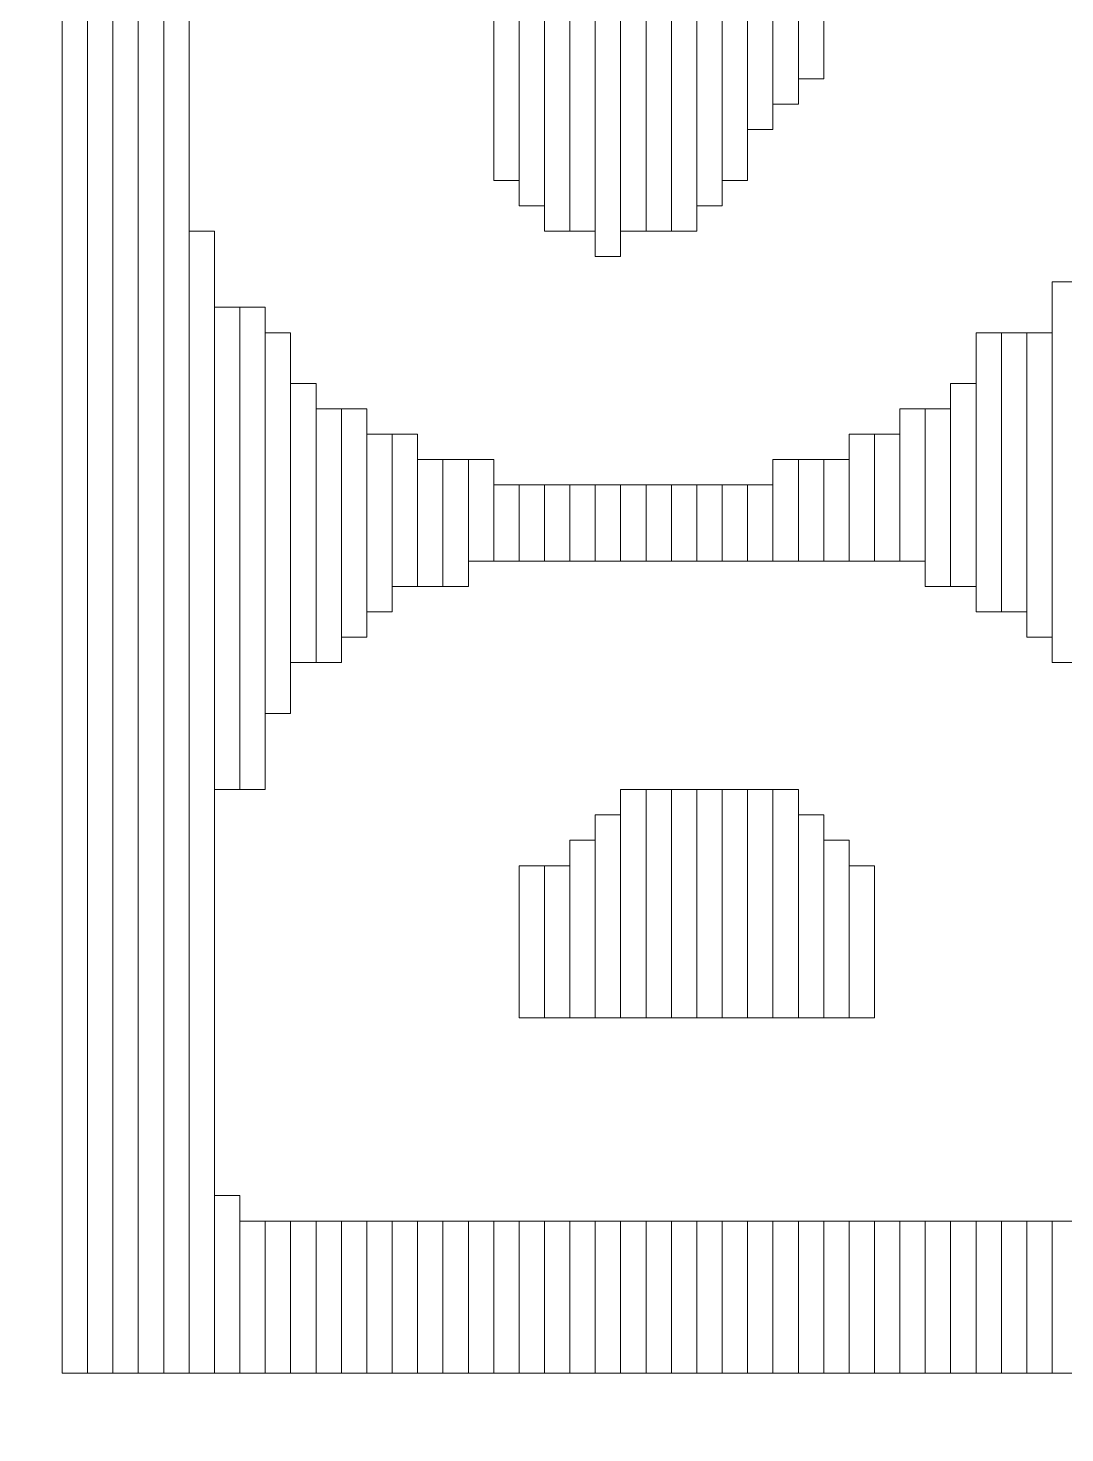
# Model space of a CAD drawing. Header units: millimetres. Extents: x -86 to 67, y -55 to 52.
# Drawn here: x -6.012 to -4.975, y -51.905 to -50.499 of the extents above; entities that cross this region are included whole.
import ezdxf

# ---------------------------------------------------------------- set-up
doc = ezdxf.new("R2010")
doc.units = ezdxf.units.MM
doc.header["$MEASUREMENT"] = 0
doc.layers.add('BG_OUTLINE', color=7, linetype='Continuous')
doc.layers.add('MA_PEN3', color=7, linetype='Continuous')

msp = doc.modelspace()

# ---------------------------------------------------------------- linework, layer by layer
at = {"layer": 'BG_OUTLINE', "color": 3, "lineweight": 9}
msp.add_open_spline([(-60.0926, 34.7331), (-60.0926, 34.7331), (63.7724, 34.7331), (63.7724, 34.7331), (63.7724, 34.7331), (64.585, 34.7336), (65.3646, 34.4113), (65.9396, 33.837), (65.9396, 33.837), (66.5146, 33.2627), (66.8379, 32.4797), (66.8384, 31.667), (66.8384, 31.667), (66.8384, 31.667), (66.8412, -52.28), (66.8412, -52.28), (66.8412, -52.28), (66.8412, -52.28), (66.8384, -52.1933), (66.8384, -52.1933), (66.8384, -52.1933), (66.8389, -53.006), (66.5166, -53.7856), (65.9424, -54.3606), (65.9424, -54.3606), (65.3681, -54.9356), (64.585, -55.2589), (63.7724, -55.2594), (63.7724, -55.2594), (63.7724, -55.2594), (-60.1869, -55.2594), (-60.1869, -55.2594), (-60.1869, -55.2594), (-60.1869, -55.2594), (-60.0853, -55.2518), (-60.0853, -55.2518), (-60.0853, -55.2518), (-60.8979, -55.2523), (-61.6775, -54.9299), (-62.2525, -54.3557), (-62.2525, -54.3557), (-62.8275, -53.7814), (-63.1508, -52.9984), (-63.1513, -52.1857), (-63.1513, -52.1857), (-63.1513, -52.1857), (-63.1587, 31.667), (-63.1587, 31.667), (-63.1587, 31.667), (-63.1592, 32.4797), (-62.8369, 33.2593), (-62.2626, 33.8343), (-62.2626, 33.8343), (-61.6883, 34.4093), (-60.9053, 34.7326), (-60.0926, 34.7331)], degree=3, knots=[0, 0, 0, 0, 0.071429, 0.071429, 0.071429, 0.071429, 0.142857, 0.142857, 0.142857, 0.142857, 0.214286, 0.214286, 0.214286, 0.214286, 0.285714, 0.285714, 0.285714, 0.285714, 0.357143, 0.357143, 0.357143, 0.357143, 0.428571, 0.428571, 0.428571, 0.428571, 0.5, 0.5, 0.5, 0.5, 0.571429, 0.571429, 0.571429, 0.571429, 0.642857, 0.642857, 0.642857, 0.642857, 0.714286, 0.714286, 0.714286, 0.714286, 0.785714, 0.785714, 0.785714, 0.785714, 0.857143, 0.857143, 0.857143, 0.857143, 0.928571, 0.928571, 0.928571, 0.928571, 1, 1, 1, 1], dxfattribs=at)
at = {"layer": 'MA_PEN3', "color": 5, "lineweight": 9}
for points in [[(-5.9528, -51.8456), (-5.9528, -51.8456), (-5.9782, -51.8456), (-5.9782, -51.8456), (-5.9782, -51.8456), (-5.9782, -51.8456), (-5.9782, -46.791), (-5.9782, -46.791), (-5.9782, -46.791), (-5.9782, -46.791), (-5.9528, -46.791), (-5.9528, -46.791), (-5.9528, -46.791), (-5.9528, -46.791), (-5.9528, -51.8456), (-5.9528, -51.8456)], [(-5.9274, -51.8456), (-5.9274, -51.8456), (-5.9528, -51.8456), (-5.9528, -51.8456), (-5.9528, -51.8456), (-5.9528, -51.8456), (-5.9528, -46.791), (-5.9528, -46.791), (-5.9528, -46.791), (-5.9528, -46.791), (-5.9274, -46.791), (-5.9274, -46.791), (-5.9274, -46.791), (-5.9274, -46.791), (-5.9274, -51.8456), (-5.9274, -51.8456)], [(-5.902, -51.8456), (-5.902, -51.8456), (-5.9274, -51.8456), (-5.9274, -51.8456), (-5.9274, -51.8456), (-5.9274, -51.8456), (-5.9274, -46.791), (-5.9274, -46.791), (-5.9274, -46.791), (-5.9274, -46.791), (-5.902, -46.791), (-5.902, -46.791), (-5.902, -46.791), (-5.902, -46.791), (-5.902, -51.8456), (-5.902, -51.8456)], [(-5.8766, -51.8456), (-5.8766, -51.8456), (-5.902, -51.8456), (-5.902, -51.8456), (-5.902, -51.8456), (-5.902, -51.8456), (-5.902, -46.791), (-5.902, -46.791), (-5.902, -46.791), (-5.902, -46.791), (-5.8766, -46.791), (-5.8766, -46.791), (-5.8766, -46.791), (-5.8766, -46.791), (-5.8766, -51.8456), (-5.8766, -51.8456)], [(-5.8512, -51.8456), (-5.8512, -51.8456), (-5.8766, -51.8456), (-5.8766, -51.8456), (-5.8766, -51.8456), (-5.8766, -51.8456), (-5.8766, -46.791), (-5.8766, -46.791), (-5.8766, -46.791), (-5.8766, -46.791), (-5.8512, -46.791), (-5.8512, -46.791), (-5.8512, -46.791), (-5.8512, -46.791), (-5.8512, -51.8456), (-5.8512, -51.8456)], [(-5.4194, -50.728), (-5.4194, -50.728), (-5.4448, -50.728), (-5.4448, -50.728), (-5.4448, -50.728), (-5.4448, -50.728), (-5.4448, -49.7882), (-5.4448, -49.7882), (-5.4448, -49.7882), (-5.4448, -49.7882), (-5.4194, -49.7882), (-5.4194, -49.7882), (-5.4194, -49.7882), (-5.4194, -49.7882), (-5.4194, -50.728), (-5.4194, -50.728)], [(-5.394, -50.7026), (-5.394, -50.7026), (-5.4194, -50.7026), (-5.4194, -50.7026), (-5.4194, -50.7026), (-5.4194, -50.7026), (-5.4194, -49.7882), (-5.4194, -49.7882), (-5.4194, -49.7882), (-5.4194, -49.7882), (-5.394, -49.7882), (-5.394, -49.7882), (-5.394, -49.7882), (-5.394, -49.7882), (-5.394, -50.7026), (-5.394, -50.7026)], [(-5.3686, -50.7026), (-5.3686, -50.7026), (-5.394, -50.7026), (-5.394, -50.7026), (-5.394, -50.7026), (-5.394, -50.7026), (-5.394, -49.7882), (-5.394, -49.7882), (-5.394, -49.7882), (-5.394, -49.7882), (-5.3686, -49.7882), (-5.3686, -49.7882), (-5.3686, -49.7882), (-5.3686, -49.7882), (-5.3686, -50.7026), (-5.3686, -50.7026)], [(-5.3432, -50.7026), (-5.3432, -50.7026), (-5.3686, -50.7026), (-5.3686, -50.7026), (-5.3686, -50.7026), (-5.3686, -50.7026), (-5.3686, -49.7882), (-5.3686, -49.7882), (-5.3686, -49.7882), (-5.3686, -49.7882), (-5.3432, -49.7882), (-5.3432, -49.7882), (-5.3432, -49.7882), (-5.3432, -49.7882), (-5.3432, -50.7026), (-5.3432, -50.7026)], [(-5.3178, -50.6772), (-5.3178, -50.6772), (-5.3432, -50.6772), (-5.3432, -50.6772), (-5.3432, -50.6772), (-5.3432, -50.6772), (-5.3432, -49.7882), (-5.3432, -49.7882), (-5.3432, -49.7882), (-5.3432, -49.7882), (-5.3178, -49.7882), (-5.3178, -49.7882), (-5.3178, -49.7882), (-5.3178, -49.7882), (-5.3178, -50.6772), (-5.3178, -50.6772)], [(-5.2924, -50.6518), (-5.2924, -50.6518), (-5.3178, -50.6518), (-5.3178, -50.6518), (-5.3178, -50.6518), (-5.3178, -50.6518), (-5.3178, -49.7882), (-5.3178, -49.7882), (-5.3178, -49.7882), (-5.3178, -49.7882), (-5.2924, -49.7882), (-5.2924, -49.7882), (-5.2924, -49.7882), (-5.2924, -49.7882), (-5.2924, -50.6518), (-5.2924, -50.6518)], [(-5.267, -50.601), (-5.267, -50.601), (-5.2924, -50.601), (-5.2924, -50.601), (-5.2924, -50.601), (-5.2924, -50.601), (-5.2924, -49.7882), (-5.2924, -49.7882), (-5.2924, -49.7882), (-5.2924, -49.7882), (-5.267, -49.7882), (-5.267, -49.7882), (-5.267, -49.7882), (-5.267, -49.7882), (-5.267, -50.601), (-5.267, -50.601)], [(-5.2416, -50.5756), (-5.2416, -50.5756), (-5.267, -50.5756), (-5.267, -50.5756), (-5.267, -50.5756), (-5.267, -50.5756), (-5.267, -49.7882), (-5.267, -49.7882), (-5.267, -49.7882), (-5.267, -49.7882), (-5.2416, -49.7882), (-5.2416, -49.7882), (-5.2416, -49.7882), (-5.2416, -49.7882), (-5.2416, -50.5756), (-5.2416, -50.5756)], [(-5.2162, -50.5502), (-5.2162, -50.5502), (-5.2416, -50.5502), (-5.2416, -50.5502), (-5.2416, -50.5502), (-5.2416, -50.5502), (-5.2416, -49.7882), (-5.2416, -49.7882), (-5.2416, -49.7882), (-5.2416, -49.7882), (-5.2162, -49.7882), (-5.2162, -49.7882), (-5.2162, -49.7882), (-5.2162, -49.7882), (-5.2162, -50.5502), (-5.2162, -50.5502)], [(-5.4448, -50.7026), (-5.4448, -50.7026), (-5.4702, -50.7026), (-5.4702, -50.7026), (-5.4702, -50.7026), (-5.4702, -50.7026), (-5.4702, -50.3724), (-5.4702, -50.3724), (-5.4702, -50.3724), (-5.4702, -50.3724), (-5.4448, -50.3724), (-5.4448, -50.3724), (-5.4448, -50.3724), (-5.4448, -50.3724), (-5.4448, -50.7026), (-5.4448, -50.7026)], [(-5.4702, -50.7026), (-5.4702, -50.7026), (-5.4956, -50.7026), (-5.4956, -50.7026), (-5.4956, -50.7026), (-5.4956, -50.7026), (-5.4956, -50.3978), (-5.4956, -50.3978), (-5.4956, -50.3978), (-5.4956, -50.3978), (-5.4702, -50.3978), (-5.4702, -50.3978), (-5.4702, -50.3978), (-5.4702, -50.3978), (-5.4702, -50.7026), (-5.4702, -50.7026)], [(-5.4956, -50.6772), (-5.4956, -50.6772), (-5.521, -50.6772), (-5.521, -50.6772), (-5.521, -50.6772), (-5.521, -50.6772), (-5.521, -50.4232), (-5.521, -50.4232), (-5.521, -50.4232), (-5.521, -50.4232), (-5.4956, -50.4232), (-5.4956, -50.4232), (-5.4956, -50.4232), (-5.4956, -50.4232), (-5.4956, -50.6772), (-5.4956, -50.6772)], [(-5.521, -50.6518), (-5.521, -50.6518), (-5.5464, -50.6518), (-5.5464, -50.6518), (-5.5464, -50.6518), (-5.5464, -50.6518), (-5.5464, -50.474), (-5.5464, -50.474), (-5.5464, -50.474), (-5.5464, -50.474), (-5.521, -50.474), (-5.521, -50.474), (-5.521, -50.474), (-5.521, -50.474), (-5.521, -50.6518), (-5.521, -50.6518)], [(-5.8258, -51.8456), (-5.8258, -51.8456), (-5.8512, -51.8456), (-5.8512, -51.8456), (-5.8512, -51.8456), (-5.8512, -51.8456), (-5.8512, -50.7026), (-5.8512, -50.7026), (-5.8512, -50.7026), (-5.8512, -50.7026), (-5.8258, -50.7026), (-5.8258, -50.7026), (-5.8258, -50.7026), (-5.8258, -50.7026), (-5.8258, -51.8456), (-5.8258, -51.8456)], [(-4.9622, -51.1344), (-4.9622, -51.1344), (-4.9876, -51.1344), (-4.9876, -51.1344), (-4.9876, -51.1344), (-4.9876, -51.1344), (-4.9876, -50.7534), (-4.9876, -50.7534), (-4.9876, -50.7534), (-4.9876, -50.7534), (-4.9622, -50.7534), (-4.9622, -50.7534), (-4.9622, -50.7534), (-4.9622, -50.7534), (-4.9622, -51.1344), (-4.9622, -51.1344)], [(-5.8004, -51.2614), (-5.8004, -51.2614), (-5.8258, -51.2614), (-5.8258, -51.2614), (-5.8258, -51.2614), (-5.8258, -51.2614), (-5.8258, -50.7788), (-5.8258, -50.7788), (-5.8258, -50.7788), (-5.8258, -50.7788), (-5.8004, -50.7788), (-5.8004, -50.7788), (-5.8004, -50.7788), (-5.8004, -50.7788), (-5.8004, -51.2614), (-5.8004, -51.2614)], [(-5.775, -51.2614), (-5.775, -51.2614), (-5.8004, -51.2614), (-5.8004, -51.2614), (-5.8004, -51.2614), (-5.8004, -51.2614), (-5.8004, -50.7788), (-5.8004, -50.7788), (-5.8004, -50.7788), (-5.8004, -50.7788), (-5.775, -50.7788), (-5.775, -50.7788), (-5.775, -50.7788), (-5.775, -50.7788), (-5.775, -51.2614), (-5.775, -51.2614)], [(-5.7496, -51.1852), (-5.7496, -51.1852), (-5.775, -51.1852), (-5.775, -51.1852), (-5.775, -51.1852), (-5.775, -51.1852), (-5.775, -50.8042), (-5.775, -50.8042), (-5.775, -50.8042), (-5.775, -50.8042), (-5.7496, -50.8042), (-5.7496, -50.8042), (-5.7496, -50.8042), (-5.7496, -50.8042), (-5.7496, -51.1852), (-5.7496, -51.1852)], [(-5.0384, -51.0836), (-5.0384, -51.0836), (-5.0638, -51.0836), (-5.0638, -51.0836), (-5.0638, -51.0836), (-5.0638, -51.0836), (-5.0638, -50.8042), (-5.0638, -50.8042), (-5.0638, -50.8042), (-5.0638, -50.8042), (-5.0384, -50.8042), (-5.0384, -50.8042), (-5.0384, -50.8042), (-5.0384, -50.8042), (-5.0384, -51.0836), (-5.0384, -51.0836)], [(-5.013, -51.0836), (-5.013, -51.0836), (-5.0384, -51.0836), (-5.0384, -51.0836), (-5.0384, -51.0836), (-5.0384, -51.0836), (-5.0384, -50.8042), (-5.0384, -50.8042), (-5.0384, -50.8042), (-5.0384, -50.8042), (-5.013, -50.8042), (-5.013, -50.8042), (-5.013, -50.8042), (-5.013, -50.8042), (-5.013, -51.0836), (-5.013, -51.0836)], [(-4.9876, -51.109), (-4.9876, -51.109), (-5.013, -51.109), (-5.013, -51.109), (-5.013, -51.109), (-5.013, -51.109), (-5.013, -50.8042), (-5.013, -50.8042), (-5.013, -50.8042), (-5.013, -50.8042), (-4.9876, -50.8042), (-4.9876, -50.8042), (-4.9876, -50.8042), (-4.9876, -50.8042), (-4.9876, -51.109), (-4.9876, -51.109)], [(-5.7242, -51.1344), (-5.7242, -51.1344), (-5.7496, -51.1344), (-5.7496, -51.1344), (-5.7496, -51.1344), (-5.7496, -51.1344), (-5.7496, -50.855), (-5.7496, -50.855), (-5.7496, -50.855), (-5.7496, -50.855), (-5.7242, -50.855), (-5.7242, -50.855), (-5.7242, -50.855), (-5.7242, -50.855), (-5.7242, -51.1344), (-5.7242, -51.1344)], [(-5.0638, -51.0582), (-5.0638, -51.0582), (-5.0892, -51.0582), (-5.0892, -51.0582), (-5.0892, -51.0582), (-5.0892, -51.0582), (-5.0892, -50.855), (-5.0892, -50.855), (-5.0892, -50.855), (-5.0892, -50.855), (-5.0638, -50.855), (-5.0638, -50.855), (-5.0638, -50.855), (-5.0638, -50.855), (-5.0638, -51.0582), (-5.0638, -51.0582)], [(-5.6988, -51.1344), (-5.6988, -51.1344), (-5.7242, -51.1344), (-5.7242, -51.1344), (-5.7242, -51.1344), (-5.7242, -51.1344), (-5.7242, -50.8804), (-5.7242, -50.8804), (-5.7242, -50.8804), (-5.7242, -50.8804), (-5.6988, -50.8804), (-5.6988, -50.8804), (-5.6988, -50.8804), (-5.6988, -50.8804), (-5.6988, -51.1344), (-5.6988, -51.1344)], [(-5.6734, -51.109), (-5.6734, -51.109), (-5.6988, -51.109), (-5.6988, -51.109), (-5.6988, -51.109), (-5.6988, -51.109), (-5.6988, -50.8804), (-5.6988, -50.8804), (-5.6988, -50.8804), (-5.6988, -50.8804), (-5.6734, -50.8804), (-5.6734, -50.8804), (-5.6734, -50.8804), (-5.6734, -50.8804), (-5.6734, -51.109), (-5.6734, -51.109)], [(-5.1146, -51.0328), (-5.1146, -51.0328), (-5.14, -51.0328), (-5.14, -51.0328), (-5.14, -51.0328), (-5.14, -51.0328), (-5.14, -50.8804), (-5.14, -50.8804), (-5.14, -50.8804), (-5.14, -50.8804), (-5.1146, -50.8804), (-5.1146, -50.8804), (-5.1146, -50.8804), (-5.1146, -50.8804), (-5.1146, -51.0328), (-5.1146, -51.0328)], [(-5.0892, -51.0582), (-5.0892, -51.0582), (-5.1146, -51.0582), (-5.1146, -51.0582), (-5.1146, -51.0582), (-5.1146, -51.0582), (-5.1146, -50.8804), (-5.1146, -50.8804), (-5.1146, -50.8804), (-5.1146, -50.8804), (-5.0892, -50.8804), (-5.0892, -50.8804), (-5.0892, -50.8804), (-5.0892, -50.8804), (-5.0892, -51.0582), (-5.0892, -51.0582)], [(-5.648, -51.0836), (-5.648, -51.0836), (-5.6734, -51.0836), (-5.6734, -51.0836), (-5.6734, -51.0836), (-5.6734, -51.0836), (-5.6734, -50.9058), (-5.6734, -50.9058), (-5.6734, -50.9058), (-5.6734, -50.9058), (-5.648, -50.9058), (-5.648, -50.9058), (-5.648, -50.9058), (-5.648, -50.9058), (-5.648, -51.0836), (-5.648, -51.0836)], [(-5.6226, -51.0582), (-5.6226, -51.0582), (-5.648, -51.0582), (-5.648, -51.0582), (-5.648, -51.0582), (-5.648, -51.0582), (-5.648, -50.9058), (-5.648, -50.9058), (-5.648, -50.9058), (-5.648, -50.9058), (-5.6226, -50.9058), (-5.6226, -50.9058), (-5.6226, -50.9058), (-5.6226, -50.9058), (-5.6226, -51.0582), (-5.6226, -51.0582)], [(-5.1654, -51.0328), (-5.1654, -51.0328), (-5.1908, -51.0328), (-5.1908, -51.0328), (-5.1908, -51.0328), (-5.1908, -51.0328), (-5.1908, -50.9058), (-5.1908, -50.9058), (-5.1908, -50.9058), (-5.1908, -50.9058), (-5.1654, -50.9058), (-5.1654, -50.9058), (-5.1654, -50.9058), (-5.1654, -50.9058), (-5.1654, -51.0328), (-5.1654, -51.0328)], [(-5.14, -51.0328), (-5.14, -51.0328), (-5.1654, -51.0328), (-5.1654, -51.0328), (-5.1654, -51.0328), (-5.1654, -51.0328), (-5.1654, -50.9058), (-5.1654, -50.9058), (-5.1654, -50.9058), (-5.1654, -50.9058), (-5.14, -50.9058), (-5.14, -50.9058), (-5.14, -50.9058), (-5.14, -50.9058), (-5.14, -51.0328), (-5.14, -51.0328)], [(-5.5972, -51.0582), (-5.5972, -51.0582), (-5.6226, -51.0582), (-5.6226, -51.0582), (-5.6226, -51.0582), (-5.6226, -51.0582), (-5.6226, -50.9312), (-5.6226, -50.9312), (-5.6226, -50.9312), (-5.6226, -50.9312), (-5.5972, -50.9312), (-5.5972, -50.9312), (-5.5972, -50.9312), (-5.5972, -50.9312), (-5.5972, -51.0582), (-5.5972, -51.0582)], [(-5.5718, -51.0582), (-5.5718, -51.0582), (-5.5972, -51.0582), (-5.5972, -51.0582), (-5.5972, -51.0582), (-5.5972, -51.0582), (-5.5972, -50.9312), (-5.5972, -50.9312), (-5.5972, -50.9312), (-5.5972, -50.9312), (-5.5718, -50.9312), (-5.5718, -50.9312), (-5.5718, -50.9312), (-5.5718, -50.9312), (-5.5718, -51.0582), (-5.5718, -51.0582)], [(-5.5464, -51.0328), (-5.5464, -51.0328), (-5.5718, -51.0328), (-5.5718, -51.0328), (-5.5718, -51.0328), (-5.5718, -51.0328), (-5.5718, -50.9312), (-5.5718, -50.9312), (-5.5718, -50.9312), (-5.5718, -50.9312), (-5.5464, -50.9312), (-5.5464, -50.9312), (-5.5464, -50.9312), (-5.5464, -50.9312), (-5.5464, -51.0328), (-5.5464, -51.0328)], [(-5.2416, -51.0328), (-5.2416, -51.0328), (-5.267, -51.0328), (-5.267, -51.0328), (-5.267, -51.0328), (-5.267, -51.0328), (-5.267, -50.9312), (-5.267, -50.9312), (-5.267, -50.9312), (-5.267, -50.9312), (-5.2416, -50.9312), (-5.2416, -50.9312), (-5.2416, -50.9312), (-5.2416, -50.9312), (-5.2416, -51.0328), (-5.2416, -51.0328)], [(-5.2162, -51.0328), (-5.2162, -51.0328), (-5.2416, -51.0328), (-5.2416, -51.0328), (-5.2416, -51.0328), (-5.2416, -51.0328), (-5.2416, -50.9312), (-5.2416, -50.9312), (-5.2416, -50.9312), (-5.2416, -50.9312), (-5.2162, -50.9312), (-5.2162, -50.9312), (-5.2162, -50.9312), (-5.2162, -50.9312), (-5.2162, -51.0328), (-5.2162, -51.0328)], [(-5.1908, -51.0328), (-5.1908, -51.0328), (-5.2162, -51.0328), (-5.2162, -51.0328), (-5.2162, -51.0328), (-5.2162, -51.0328), (-5.2162, -50.9312), (-5.2162, -50.9312), (-5.2162, -50.9312), (-5.2162, -50.9312), (-5.1908, -50.9312), (-5.1908, -50.9312), (-5.1908, -50.9312), (-5.1908, -50.9312), (-5.1908, -51.0328), (-5.1908, -51.0328)], [(-5.521, -51.0328), (-5.521, -51.0328), (-5.5464, -51.0328), (-5.5464, -51.0328), (-5.5464, -51.0328), (-5.5464, -51.0328), (-5.5464, -50.9566), (-5.5464, -50.9566), (-5.5464, -50.9566), (-5.5464, -50.9566), (-5.521, -50.9566), (-5.521, -50.9566), (-5.521, -50.9566), (-5.521, -50.9566), (-5.521, -51.0328), (-5.521, -51.0328)], [(-5.4956, -51.0328), (-5.4956, -51.0328), (-5.521, -51.0328), (-5.521, -51.0328), (-5.521, -51.0328), (-5.521, -51.0328), (-5.521, -50.9566), (-5.521, -50.9566), (-5.521, -50.9566), (-5.521, -50.9566), (-5.4956, -50.9566), (-5.4956, -50.9566), (-5.4956, -50.9566), (-5.4956, -50.9566), (-5.4956, -51.0328), (-5.4956, -51.0328)], [(-5.4702, -51.0328), (-5.4702, -51.0328), (-5.4956, -51.0328), (-5.4956, -51.0328), (-5.4956, -51.0328), (-5.4956, -51.0328), (-5.4956, -50.9566), (-5.4956, -50.9566), (-5.4956, -50.9566), (-5.4956, -50.9566), (-5.4702, -50.9566), (-5.4702, -50.9566), (-5.4702, -50.9566), (-5.4702, -50.9566), (-5.4702, -51.0328), (-5.4702, -51.0328)], [(-5.4448, -51.0328), (-5.4448, -51.0328), (-5.4702, -51.0328), (-5.4702, -51.0328), (-5.4702, -51.0328), (-5.4702, -51.0328), (-5.4702, -50.9566), (-5.4702, -50.9566), (-5.4702, -50.9566), (-5.4702, -50.9566), (-5.4448, -50.9566), (-5.4448, -50.9566), (-5.4448, -50.9566), (-5.4448, -50.9566), (-5.4448, -51.0328), (-5.4448, -51.0328)], [(-5.4194, -51.0328), (-5.4194, -51.0328), (-5.4448, -51.0328), (-5.4448, -51.0328), (-5.4448, -51.0328), (-5.4448, -51.0328), (-5.4448, -50.9566), (-5.4448, -50.9566), (-5.4448, -50.9566), (-5.4448, -50.9566), (-5.4194, -50.9566), (-5.4194, -50.9566), (-5.4194, -50.9566), (-5.4194, -50.9566), (-5.4194, -51.0328), (-5.4194, -51.0328)], [(-5.394, -51.0328), (-5.394, -51.0328), (-5.4194, -51.0328), (-5.4194, -51.0328), (-5.4194, -51.0328), (-5.4194, -51.0328), (-5.4194, -50.9566), (-5.4194, -50.9566), (-5.4194, -50.9566), (-5.4194, -50.9566), (-5.394, -50.9566), (-5.394, -50.9566), (-5.394, -50.9566), (-5.394, -50.9566), (-5.394, -51.0328), (-5.394, -51.0328)], [(-5.3686, -51.0328), (-5.3686, -51.0328), (-5.394, -51.0328), (-5.394, -51.0328), (-5.394, -51.0328), (-5.394, -51.0328), (-5.394, -50.9566), (-5.394, -50.9566), (-5.394, -50.9566), (-5.394, -50.9566), (-5.3686, -50.9566), (-5.3686, -50.9566), (-5.3686, -50.9566), (-5.3686, -50.9566), (-5.3686, -51.0328), (-5.3686, -51.0328)], [(-5.3432, -51.0328), (-5.3432, -51.0328), (-5.3686, -51.0328), (-5.3686, -51.0328), (-5.3686, -51.0328), (-5.3686, -51.0328), (-5.3686, -50.9566), (-5.3686, -50.9566), (-5.3686, -50.9566), (-5.3686, -50.9566), (-5.3432, -50.9566), (-5.3432, -50.9566), (-5.3432, -50.9566), (-5.3432, -50.9566), (-5.3432, -51.0328), (-5.3432, -51.0328)], [(-5.3178, -51.0328), (-5.3178, -51.0328), (-5.3432, -51.0328), (-5.3432, -51.0328), (-5.3432, -51.0328), (-5.3432, -51.0328), (-5.3432, -50.9566), (-5.3432, -50.9566), (-5.3432, -50.9566), (-5.3432, -50.9566), (-5.3178, -50.9566), (-5.3178, -50.9566), (-5.3178, -50.9566), (-5.3178, -50.9566), (-5.3178, -51.0328), (-5.3178, -51.0328)], [(-5.2924, -51.0328), (-5.2924, -51.0328), (-5.3178, -51.0328), (-5.3178, -51.0328), (-5.3178, -51.0328), (-5.3178, -51.0328), (-5.3178, -50.9566), (-5.3178, -50.9566), (-5.3178, -50.9566), (-5.3178, -50.9566), (-5.2924, -50.9566), (-5.2924, -50.9566), (-5.2924, -50.9566), (-5.2924, -50.9566), (-5.2924, -51.0328), (-5.2924, -51.0328)], [(-5.267, -51.0328), (-5.267, -51.0328), (-5.2924, -51.0328), (-5.2924, -51.0328), (-5.2924, -51.0328), (-5.2924, -51.0328), (-5.2924, -50.9566), (-5.2924, -50.9566), (-5.2924, -50.9566), (-5.2924, -50.9566), (-5.267, -50.9566), (-5.267, -50.9566), (-5.267, -50.9566), (-5.267, -50.9566), (-5.267, -51.0328), (-5.267, -51.0328)], [(-5.394, -51.49), (-5.394, -51.49), (-5.4194, -51.49), (-5.4194, -51.49), (-5.4194, -51.49), (-5.4194, -51.49), (-5.4194, -51.2614), (-5.4194, -51.2614), (-5.4194, -51.2614), (-5.4194, -51.2614), (-5.394, -51.2614), (-5.394, -51.2614), (-5.394, -51.2614), (-5.394, -51.2614), (-5.394, -51.49), (-5.394, -51.49)], [(-5.3686, -51.49), (-5.3686, -51.49), (-5.394, -51.49), (-5.394, -51.49), (-5.394, -51.49), (-5.394, -51.49), (-5.394, -51.2614), (-5.394, -51.2614), (-5.394, -51.2614), (-5.394, -51.2614), (-5.3686, -51.2614), (-5.3686, -51.2614), (-5.3686, -51.2614), (-5.3686, -51.2614), (-5.3686, -51.49), (-5.3686, -51.49)], [(-5.3432, -51.49), (-5.3432, -51.49), (-5.3686, -51.49), (-5.3686, -51.49), (-5.3686, -51.49), (-5.3686, -51.49), (-5.3686, -51.2614), (-5.3686, -51.2614), (-5.3686, -51.2614), (-5.3686, -51.2614), (-5.3432, -51.2614), (-5.3432, -51.2614), (-5.3432, -51.2614), (-5.3432, -51.2614), (-5.3432, -51.49), (-5.3432, -51.49)], [(-5.3178, -51.49), (-5.3178, -51.49), (-5.3432, -51.49), (-5.3432, -51.49), (-5.3432, -51.49), (-5.3432, -51.49), (-5.3432, -51.2614), (-5.3432, -51.2614), (-5.3432, -51.2614), (-5.3432, -51.2614), (-5.3178, -51.2614), (-5.3178, -51.2614), (-5.3178, -51.2614), (-5.3178, -51.2614), (-5.3178, -51.49), (-5.3178, -51.49)], [(-5.2924, -51.49), (-5.2924, -51.49), (-5.3178, -51.49), (-5.3178, -51.49), (-5.3178, -51.49), (-5.3178, -51.49), (-5.3178, -51.2614), (-5.3178, -51.2614), (-5.3178, -51.2614), (-5.3178, -51.2614), (-5.2924, -51.2614), (-5.2924, -51.2614), (-5.2924, -51.2614), (-5.2924, -51.2614), (-5.2924, -51.49), (-5.2924, -51.49)], [(-5.267, -51.49), (-5.267, -51.49), (-5.2924, -51.49), (-5.2924, -51.49), (-5.2924, -51.49), (-5.2924, -51.49), (-5.2924, -51.2614), (-5.2924, -51.2614), (-5.2924, -51.2614), (-5.2924, -51.2614), (-5.267, -51.2614), (-5.267, -51.2614), (-5.267, -51.2614), (-5.267, -51.2614), (-5.267, -51.49), (-5.267, -51.49)], [(-5.2416, -51.49), (-5.2416, -51.49), (-5.267, -51.49), (-5.267, -51.49), (-5.267, -51.49), (-5.267, -51.49), (-5.267, -51.2614), (-5.267, -51.2614), (-5.267, -51.2614), (-5.267, -51.2614), (-5.2416, -51.2614), (-5.2416, -51.2614), (-5.2416, -51.2614), (-5.2416, -51.2614), (-5.2416, -51.49), (-5.2416, -51.49)], [(-5.4194, -51.49), (-5.4194, -51.49), (-5.4448, -51.49), (-5.4448, -51.49), (-5.4448, -51.49), (-5.4448, -51.49), (-5.4448, -51.2868), (-5.4448, -51.2868), (-5.4448, -51.2868), (-5.4448, -51.2868), (-5.4194, -51.2868), (-5.4194, -51.2868), (-5.4194, -51.2868), (-5.4194, -51.2868), (-5.4194, -51.49), (-5.4194, -51.49)], [(-5.2162, -51.49), (-5.2162, -51.49), (-5.2416, -51.49), (-5.2416, -51.49), (-5.2416, -51.49), (-5.2416, -51.49), (-5.2416, -51.2868), (-5.2416, -51.2868), (-5.2416, -51.2868), (-5.2416, -51.2868), (-5.2162, -51.2868), (-5.2162, -51.2868), (-5.2162, -51.2868), (-5.2162, -51.2868), (-5.2162, -51.49), (-5.2162, -51.49)], [(-5.4448, -51.49), (-5.4448, -51.49), (-5.4702, -51.49), (-5.4702, -51.49), (-5.4702, -51.49), (-5.4702, -51.49), (-5.4702, -51.3122), (-5.4702, -51.3122), (-5.4702, -51.3122), (-5.4702, -51.3122), (-5.4448, -51.3122), (-5.4448, -51.3122), (-5.4448, -51.3122), (-5.4448, -51.3122), (-5.4448, -51.49), (-5.4448, -51.49)], [(-5.1908, -51.49), (-5.1908, -51.49), (-5.2162, -51.49), (-5.2162, -51.49), (-5.2162, -51.49), (-5.2162, -51.49), (-5.2162, -51.3122), (-5.2162, -51.3122), (-5.2162, -51.3122), (-5.2162, -51.3122), (-5.1908, -51.3122), (-5.1908, -51.3122), (-5.1908, -51.3122), (-5.1908, -51.3122), (-5.1908, -51.49), (-5.1908, -51.49)], [(-5.4956, -51.49), (-5.4956, -51.49), (-5.521, -51.49), (-5.521, -51.49), (-5.521, -51.49), (-5.521, -51.49), (-5.521, -51.3376), (-5.521, -51.3376), (-5.521, -51.3376), (-5.521, -51.3376), (-5.4956, -51.3376), (-5.4956, -51.3376), (-5.4956, -51.3376), (-5.4956, -51.3376), (-5.4956, -51.49), (-5.4956, -51.49)], [(-5.4702, -51.49), (-5.4702, -51.49), (-5.4956, -51.49), (-5.4956, -51.49), (-5.4956, -51.49), (-5.4956, -51.49), (-5.4956, -51.3376), (-5.4956, -51.3376), (-5.4956, -51.3376), (-5.4956, -51.3376), (-5.4702, -51.3376), (-5.4702, -51.3376), (-5.4702, -51.3376), (-5.4702, -51.3376), (-5.4702, -51.49), (-5.4702, -51.49)], [(-5.1654, -51.49), (-5.1654, -51.49), (-5.1908, -51.49), (-5.1908, -51.49), (-5.1908, -51.49), (-5.1908, -51.49), (-5.1908, -51.3376), (-5.1908, -51.3376), (-5.1908, -51.3376), (-5.1908, -51.3376), (-5.1654, -51.3376), (-5.1654, -51.3376), (-5.1654, -51.3376), (-5.1654, -51.3376), (-5.1654, -51.49), (-5.1654, -51.49)], [(-5.8004, -51.8456), (-5.8004, -51.8456), (-5.8258, -51.8456), (-5.8258, -51.8456), (-5.8258, -51.8456), (-5.8258, -51.8456), (-5.8258, -51.6678), (-5.8258, -51.6678), (-5.8258, -51.6678), (-5.8258, -51.6678), (-5.8004, -51.6678), (-5.8004, -51.6678), (-5.8004, -51.6678), (-5.8004, -51.6678), (-5.8004, -51.8456), (-5.8004, -51.8456)], [(-5.775, -51.8456), (-5.775, -51.8456), (-5.8004, -51.8456), (-5.8004, -51.8456), (-5.8004, -51.8456), (-5.8004, -51.8456), (-5.8004, -51.6932), (-5.8004, -51.6932), (-5.8004, -51.6932), (-5.8004, -51.6932), (-5.775, -51.6932), (-5.775, -51.6932), (-5.775, -51.6932), (-5.775, -51.6932), (-5.775, -51.8456), (-5.775, -51.8456)], [(-5.7496, -51.8456), (-5.7496, -51.8456), (-5.775, -51.8456), (-5.775, -51.8456), (-5.775, -51.8456), (-5.775, -51.8456), (-5.775, -51.6932), (-5.775, -51.6932), (-5.775, -51.6932), (-5.775, -51.6932), (-5.7496, -51.6932), (-5.7496, -51.6932), (-5.7496, -51.6932), (-5.7496, -51.6932), (-5.7496, -51.8456), (-5.7496, -51.8456)], [(-5.7242, -51.8456), (-5.7242, -51.8456), (-5.7496, -51.8456), (-5.7496, -51.8456), (-5.7496, -51.8456), (-5.7496, -51.8456), (-5.7496, -51.6932), (-5.7496, -51.6932), (-5.7496, -51.6932), (-5.7496, -51.6932), (-5.7242, -51.6932), (-5.7242, -51.6932), (-5.7242, -51.6932), (-5.7242, -51.6932), (-5.7242, -51.8456), (-5.7242, -51.8456)], [(-5.6988, -51.8456), (-5.6988, -51.8456), (-5.7242, -51.8456), (-5.7242, -51.8456), (-5.7242, -51.8456), (-5.7242, -51.8456), (-5.7242, -51.6932), (-5.7242, -51.6932), (-5.7242, -51.6932), (-5.7242, -51.6932), (-5.6988, -51.6932), (-5.6988, -51.6932), (-5.6988, -51.6932), (-5.6988, -51.6932), (-5.6988, -51.8456), (-5.6988, -51.8456)], [(-5.6734, -51.8456), (-5.6734, -51.8456), (-5.6988, -51.8456), (-5.6988, -51.8456), (-5.6988, -51.8456), (-5.6988, -51.8456), (-5.6988, -51.6932), (-5.6988, -51.6932), (-5.6988, -51.6932), (-5.6988, -51.6932), (-5.6734, -51.6932), (-5.6734, -51.6932), (-5.6734, -51.6932), (-5.6734, -51.6932), (-5.6734, -51.8456), (-5.6734, -51.8456)], [(-5.648, -51.8456), (-5.648, -51.8456), (-5.6734, -51.8456), (-5.6734, -51.8456), (-5.6734, -51.8456), (-5.6734, -51.8456), (-5.6734, -51.6932), (-5.6734, -51.6932), (-5.6734, -51.6932), (-5.6734, -51.6932), (-5.648, -51.6932), (-5.648, -51.6932), (-5.648, -51.6932), (-5.648, -51.6932), (-5.648, -51.8456), (-5.648, -51.8456)], [(-5.6226, -51.8456), (-5.6226, -51.8456), (-5.648, -51.8456), (-5.648, -51.8456), (-5.648, -51.8456), (-5.648, -51.8456), (-5.648, -51.6932), (-5.648, -51.6932), (-5.648, -51.6932), (-5.648, -51.6932), (-5.6226, -51.6932), (-5.6226, -51.6932), (-5.6226, -51.6932), (-5.6226, -51.6932), (-5.6226, -51.8456), (-5.6226, -51.8456)], [(-5.5972, -51.8456), (-5.5972, -51.8456), (-5.6226, -51.8456), (-5.6226, -51.8456), (-5.6226, -51.8456), (-5.6226, -51.8456), (-5.6226, -51.6932), (-5.6226, -51.6932), (-5.6226, -51.6932), (-5.6226, -51.6932), (-5.5972, -51.6932), (-5.5972, -51.6932), (-5.5972, -51.6932), (-5.5972, -51.6932), (-5.5972, -51.8456), (-5.5972, -51.8456)], [(-5.5718, -51.8456), (-5.5718, -51.8456), (-5.5972, -51.8456), (-5.5972, -51.8456), (-5.5972, -51.8456), (-5.5972, -51.8456), (-5.5972, -51.6932), (-5.5972, -51.6932), (-5.5972, -51.6932), (-5.5972, -51.6932), (-5.5718, -51.6932), (-5.5718, -51.6932), (-5.5718, -51.6932), (-5.5718, -51.6932), (-5.5718, -51.8456), (-5.5718, -51.8456)], [(-5.5464, -51.8456), (-5.5464, -51.8456), (-5.5718, -51.8456), (-5.5718, -51.8456), (-5.5718, -51.8456), (-5.5718, -51.8456), (-5.5718, -51.6932), (-5.5718, -51.6932), (-5.5718, -51.6932), (-5.5718, -51.6932), (-5.5464, -51.6932), (-5.5464, -51.6932), (-5.5464, -51.6932), (-5.5464, -51.6932), (-5.5464, -51.8456), (-5.5464, -51.8456)], [(-5.521, -51.8456), (-5.521, -51.8456), (-5.5464, -51.8456), (-5.5464, -51.8456), (-5.5464, -51.8456), (-5.5464, -51.8456), (-5.5464, -51.6932), (-5.5464, -51.6932), (-5.5464, -51.6932), (-5.5464, -51.6932), (-5.521, -51.6932), (-5.521, -51.6932), (-5.521, -51.6932), (-5.521, -51.6932), (-5.521, -51.8456), (-5.521, -51.8456)], [(-5.4956, -51.8456), (-5.4956, -51.8456), (-5.521, -51.8456), (-5.521, -51.8456), (-5.521, -51.8456), (-5.521, -51.8456), (-5.521, -51.6932), (-5.521, -51.6932), (-5.521, -51.6932), (-5.521, -51.6932), (-5.4956, -51.6932), (-5.4956, -51.6932), (-5.4956, -51.6932), (-5.4956, -51.6932), (-5.4956, -51.8456), (-5.4956, -51.8456)], [(-5.4702, -51.8456), (-5.4702, -51.8456), (-5.4956, -51.8456), (-5.4956, -51.8456), (-5.4956, -51.8456), (-5.4956, -51.8456), (-5.4956, -51.6932), (-5.4956, -51.6932), (-5.4956, -51.6932), (-5.4956, -51.6932), (-5.4702, -51.6932), (-5.4702, -51.6932), (-5.4702, -51.6932), (-5.4702, -51.6932), (-5.4702, -51.8456), (-5.4702, -51.8456)], [(-5.4448, -51.8456), (-5.4448, -51.8456), (-5.4702, -51.8456), (-5.4702, -51.8456), (-5.4702, -51.8456), (-5.4702, -51.8456), (-5.4702, -51.6932), (-5.4702, -51.6932), (-5.4702, -51.6932), (-5.4702, -51.6932), (-5.4448, -51.6932), (-5.4448, -51.6932), (-5.4448, -51.6932), (-5.4448, -51.6932), (-5.4448, -51.8456), (-5.4448, -51.8456)], [(-5.4194, -51.8456), (-5.4194, -51.8456), (-5.4448, -51.8456), (-5.4448, -51.8456), (-5.4448, -51.8456), (-5.4448, -51.8456), (-5.4448, -51.6932), (-5.4448, -51.6932), (-5.4448, -51.6932), (-5.4448, -51.6932), (-5.4194, -51.6932), (-5.4194, -51.6932), (-5.4194, -51.6932), (-5.4194, -51.6932), (-5.4194, -51.8456), (-5.4194, -51.8456)], [(-5.394, -51.8456), (-5.394, -51.8456), (-5.4194, -51.8456), (-5.4194, -51.8456), (-5.4194, -51.8456), (-5.4194, -51.8456), (-5.4194, -51.6932), (-5.4194, -51.6932), (-5.4194, -51.6932), (-5.4194, -51.6932), (-5.394, -51.6932), (-5.394, -51.6932), (-5.394, -51.6932), (-5.394, -51.6932), (-5.394, -51.8456), (-5.394, -51.8456)], [(-5.3686, -51.8456), (-5.3686, -51.8456), (-5.394, -51.8456), (-5.394, -51.8456), (-5.394, -51.8456), (-5.394, -51.8456), (-5.394, -51.6932), (-5.394, -51.6932), (-5.394, -51.6932), (-5.394, -51.6932), (-5.3686, -51.6932), (-5.3686, -51.6932), (-5.3686, -51.6932), (-5.3686, -51.6932), (-5.3686, -51.8456), (-5.3686, -51.8456)], [(-5.3432, -51.8456), (-5.3432, -51.8456), (-5.3686, -51.8456), (-5.3686, -51.8456), (-5.3686, -51.8456), (-5.3686, -51.8456), (-5.3686, -51.6932), (-5.3686, -51.6932), (-5.3686, -51.6932), (-5.3686, -51.6932), (-5.3432, -51.6932), (-5.3432, -51.6932), (-5.3432, -51.6932), (-5.3432, -51.6932), (-5.3432, -51.8456), (-5.3432, -51.8456)], [(-5.3178, -51.8456), (-5.3178, -51.8456), (-5.3432, -51.8456), (-5.3432, -51.8456), (-5.3432, -51.8456), (-5.3432, -51.8456), (-5.3432, -51.6932), (-5.3432, -51.6932), (-5.3432, -51.6932), (-5.3432, -51.6932), (-5.3178, -51.6932), (-5.3178, -51.6932), (-5.3178, -51.6932), (-5.3178, -51.6932), (-5.3178, -51.8456), (-5.3178, -51.8456)], [(-5.2924, -51.8456), (-5.2924, -51.8456), (-5.3178, -51.8456), (-5.3178, -51.8456), (-5.3178, -51.8456), (-5.3178, -51.8456), (-5.3178, -51.6932), (-5.3178, -51.6932), (-5.3178, -51.6932), (-5.3178, -51.6932), (-5.2924, -51.6932), (-5.2924, -51.6932), (-5.2924, -51.6932), (-5.2924, -51.6932), (-5.2924, -51.8456), (-5.2924, -51.8456)], [(-5.267, -51.8456), (-5.267, -51.8456), (-5.2924, -51.8456), (-5.2924, -51.8456), (-5.2924, -51.8456), (-5.2924, -51.8456), (-5.2924, -51.6932), (-5.2924, -51.6932), (-5.2924, -51.6932), (-5.2924, -51.6932), (-5.267, -51.6932), (-5.267, -51.6932), (-5.267, -51.6932), (-5.267, -51.6932), (-5.267, -51.8456), (-5.267, -51.8456)], [(-5.2416, -51.8456), (-5.2416, -51.8456), (-5.267, -51.8456), (-5.267, -51.8456), (-5.267, -51.8456), (-5.267, -51.8456), (-5.267, -51.6932), (-5.267, -51.6932), (-5.267, -51.6932), (-5.267, -51.6932), (-5.2416, -51.6932), (-5.2416, -51.6932), (-5.2416, -51.6932), (-5.2416, -51.6932), (-5.2416, -51.8456), (-5.2416, -51.8456)], [(-5.2162, -51.8456), (-5.2162, -51.8456), (-5.2416, -51.8456), (-5.2416, -51.8456), (-5.2416, -51.8456), (-5.2416, -51.8456), (-5.2416, -51.6932), (-5.2416, -51.6932), (-5.2416, -51.6932), (-5.2416, -51.6932), (-5.2162, -51.6932), (-5.2162, -51.6932), (-5.2162, -51.6932), (-5.2162, -51.6932), (-5.2162, -51.8456), (-5.2162, -51.8456)], [(-5.1908, -51.8456), (-5.1908, -51.8456), (-5.2162, -51.8456), (-5.2162, -51.8456), (-5.2162, -51.8456), (-5.2162, -51.8456), (-5.2162, -51.6932), (-5.2162, -51.6932), (-5.2162, -51.6932), (-5.2162, -51.6932), (-5.1908, -51.6932), (-5.1908, -51.6932), (-5.1908, -51.6932), (-5.1908, -51.6932), (-5.1908, -51.8456), (-5.1908, -51.8456)], [(-5.1654, -51.8456), (-5.1654, -51.8456), (-5.1908, -51.8456), (-5.1908, -51.8456), (-5.1908, -51.8456), (-5.1908, -51.8456), (-5.1908, -51.6932), (-5.1908, -51.6932), (-5.1908, -51.6932), (-5.1908, -51.6932), (-5.1654, -51.6932), (-5.1654, -51.6932), (-5.1654, -51.6932), (-5.1654, -51.6932), (-5.1654, -51.8456), (-5.1654, -51.8456)], [(-5.14, -51.8456), (-5.14, -51.8456), (-5.1654, -51.8456), (-5.1654, -51.8456), (-5.1654, -51.8456), (-5.1654, -51.8456), (-5.1654, -51.6932), (-5.1654, -51.6932), (-5.1654, -51.6932), (-5.1654, -51.6932), (-5.14, -51.6932), (-5.14, -51.6932), (-5.14, -51.6932), (-5.14, -51.6932), (-5.14, -51.8456), (-5.14, -51.8456)], [(-5.1146, -51.8456), (-5.1146, -51.8456), (-5.14, -51.8456), (-5.14, -51.8456), (-5.14, -51.8456), (-5.14, -51.8456), (-5.14, -51.6932), (-5.14, -51.6932), (-5.14, -51.6932), (-5.14, -51.6932), (-5.1146, -51.6932), (-5.1146, -51.6932), (-5.1146, -51.6932), (-5.1146, -51.6932), (-5.1146, -51.8456), (-5.1146, -51.8456)], [(-5.0892, -51.8456), (-5.0892, -51.8456), (-5.1146, -51.8456), (-5.1146, -51.8456), (-5.1146, -51.8456), (-5.1146, -51.8456), (-5.1146, -51.6932), (-5.1146, -51.6932), (-5.1146, -51.6932), (-5.1146, -51.6932), (-5.0892, -51.6932), (-5.0892, -51.6932), (-5.0892, -51.6932), (-5.0892, -51.6932), (-5.0892, -51.8456), (-5.0892, -51.8456)], [(-5.0638, -51.8456), (-5.0638, -51.8456), (-5.0892, -51.8456), (-5.0892, -51.8456), (-5.0892, -51.8456), (-5.0892, -51.8456), (-5.0892, -51.6932), (-5.0892, -51.6932), (-5.0892, -51.6932), (-5.0892, -51.6932), (-5.0638, -51.6932), (-5.0638, -51.6932), (-5.0638, -51.6932), (-5.0638, -51.6932), (-5.0638, -51.8456), (-5.0638, -51.8456)], [(-5.0384, -51.8456), (-5.0384, -51.8456), (-5.0638, -51.8456), (-5.0638, -51.8456), (-5.0638, -51.8456), (-5.0638, -51.8456), (-5.0638, -51.6932), (-5.0638, -51.6932), (-5.0638, -51.6932), (-5.0638, -51.6932), (-5.0384, -51.6932), (-5.0384, -51.6932), (-5.0384, -51.6932), (-5.0384, -51.6932), (-5.0384, -51.8456), (-5.0384, -51.8456)], [(-5.013, -51.8456), (-5.013, -51.8456), (-5.0384, -51.8456), (-5.0384, -51.8456), (-5.0384, -51.8456), (-5.0384, -51.8456), (-5.0384, -51.6932), (-5.0384, -51.6932), (-5.0384, -51.6932), (-5.0384, -51.6932), (-5.013, -51.6932), (-5.013, -51.6932), (-5.013, -51.6932), (-5.013, -51.6932), (-5.013, -51.8456), (-5.013, -51.8456)], [(-4.9876, -51.8456), (-4.9876, -51.8456), (-5.013, -51.8456), (-5.013, -51.8456), (-5.013, -51.8456), (-5.013, -51.8456), (-5.013, -51.6932), (-5.013, -51.6932), (-5.013, -51.6932), (-5.013, -51.6932), (-4.9876, -51.6932), (-4.9876, -51.6932), (-4.9876, -51.6932), (-4.9876, -51.6932), (-4.9876, -51.8456), (-4.9876, -51.8456)], [(-4.9622, -51.8456), (-4.9622, -51.8456), (-4.9876, -51.8456), (-4.9876, -51.8456), (-4.9876, -51.8456), (-4.9876, -51.8456), (-4.9876, -51.6932), (-4.9876, -51.6932), (-4.9876, -51.6932), (-4.9876, -51.6932), (-4.9622, -51.6932), (-4.9622, -51.6932), (-4.9622, -51.6932), (-4.9622, -51.6932), (-4.9622, -51.8456), (-4.9622, -51.8456)]]:
    msp.add_open_spline(points, degree=3, knots=[0, 0, 0, 0, 0.25, 0.25, 0.25, 0.25, 0.5, 0.5, 0.5, 0.5, 0.75, 0.75, 0.75, 0.75, 1, 1, 1, 1], dxfattribs=at)

doc.saveas('drawing.dxf')
